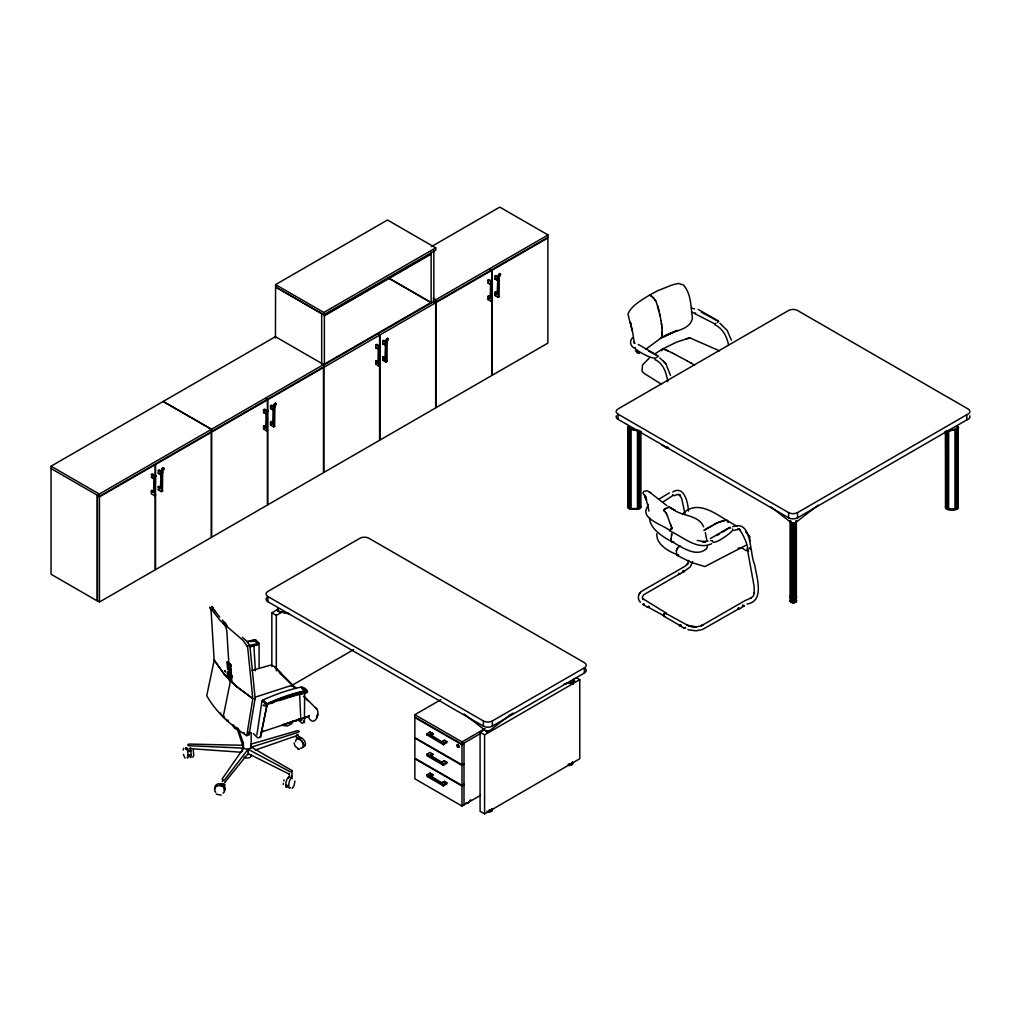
<?xml version="1.0" encoding="UTF-8"?>
<svg xmlns="http://www.w3.org/2000/svg" width="1021" height="1021" viewBox="0 0 1021 1021"><rect width="100%" height="100%" fill="white"/><g stroke="black" fill="none" stroke-linecap="round" stroke-linejoin="round"><path stroke-width="1.5" d="M248.384 752.771L248.384 754.34L248.052 749.159M291.955 776.496L291.955 770.932M656.86 533.626C655.737 544.755 670.516 552.706 678.684 555.028M259.143 667.67L259.053 643.192L255.339 639.58L256.118 641.762M299.23 693.986A171.528 119.329 -44.2 0 1 302.714 693.157L302.714 692.902A171.018 118.972 -44.2 0 0 297.098 694.267M292.555 721.132L296.435 720.596A2.387 1.378 -0.2 0 1 299.689 721.094L302.012 723.225L304.411 722.421L304.641 692.8M488.574 731.164L486.302 731.01L489.059 730.526M489.429 730.908L489.021 731.113M294.903 781.027L294.15 785.443L292.197 788.454M662.221 333.893L662.221 328.915M304.411 722.421L303.314 721.043M671.001 538.731L671.435 541.704M283.353 783.247L283.289 784.422M749.822 541.398L749.746 536.331L745.777 532.069M255.365 670.759L253.884 645.336M152.014 477.292L151.363 474.459L154.707 476.667L154.63 495.67L151.363 493.896L151.414 490.935L152.359 490.565M151.363 491.241L153.597 492.53L153.877 478.772L151.376 477.279M161.216 474.561L158.37 473.336L158.319 470.439L161.663 472.646L161.586 491.65L158.319 489.876L158.37 486.928L159.327 486.634M161.88 470.158C161.484 467.503 165.428 467.771 163.386 470.183C161.088 472.289 161.382 466.916 163.654 468.09M158.319 487.221L160.552 488.51L160.833 474.752L158.37 473.336M163.909 468.422C164.56 468.958 161.152 471.192 162.301 470.719M263.584 426.268L265.805 427.748L266.073 413.99L263.558 412.42L263.558 409.676L264.567 409.102L267.923 411.361L266.928 412.012L266.787 430.9L263.558 429.114L263.609 426.165L264.567 425.872M274.853 407.213L273.692 407.545L274.879 407.29L273.858 407.864L273.781 426.867L270.514 425.093L270.565 422.145L271.522 421.864M275.964 403.384C276.882 405.643 271.599 406.23 275.211 403.129C278.465 405.784 271.241 406.396 275.44 403.257M270.514 422.439L272.76 423.741L273.105 409.97L270.539 408.489L270.514 405.669L271.522 405.082L274.789 407.085M379.901 365.544L380.042 346.323L379.021 346.898L379.021 366.105L375.754 364.331L375.817 361.383L376.762 361.102M375.754 361.676L378 362.978L378.281 349.22M387.048 342.443L385.9 342.762L387.074 342.507L386.066 343.094L385.976 362.098L382.709 360.324L382.773 357.363L383.73 357.082M386.04 340.299L386.768 338.717L388.057 338.525L387.635 340.784L386.04 340.299L386.985 341.154M382.709 357.669C384.943 360.707 386.895 357.005 383.066 356.903M386.257 340.427L387.482 338.525M388.031 338.589L387.418 340.657L386.091 340.644M488.97 296.32L488.012 296.601L487.961 299.561L491.229 301.335L491.19 282.064L492.237 281.541L491.331 282.46M487.987 296.703L490.208 298.196L490.629 284.4L487.987 282.945L487.961 280.124L488.97 279.537L492.237 281.541M495.721 278.771L494.943 278.924L494.917 276.104L495.925 275.53L499.256 277.661L498.261 278.312L498.184 297.315L494.917 295.541L494.968 292.593L495.925 292.3M500.29 273.96C500.367 278.159 496.155 274.662 499.843 273.692M494.917 292.887L497.163 294.176L497.738 293.269M498.669 276.244L499.677 273.743M500.52 274.087C500.469 272.773 500.647 277.418 498.542 276.193M155.447 495.083L155.715 476.08L152.371 473.872L151.363 474.459M162.454 491.088L162.671 472.059L161.675 472.71M274.611 426.293L274.891 407.417M380.131 365.365L378.791 366.08M382.709 360.324L383.73 359.737L387.074 361.396L387.087 342.635M430.556 756.051L430.135 755.144L441.838 762.202M432.802 734.061L429.994 733.027L429.994 731.866L432.802 733.971L430.466 735.643M432.381 754.991L432.534 753.983L429.994 752.464L426.918 754.251L426.969 755.77L443.178 765.125L446.828 763.351L446.828 762.177L444.377 760.785L441.927 762.113M456.77 745.394C457.74 745.228 458.072 749.299 457 745.266M457.344 744.641C461.288 750.524 458.187 743.543 457.574 744.513M499.052 296.754L499.295 277.852M666.317 614.08L666.228 613.43M288.981 613.544L277.763 611.056L277.418 609.307L278.197 608.937L278.018 611.349L289.428 613.915M641.175 431.615L628.413 428.731L627.647 427.327L628.591 426.306M640.639 431.857L640.639 507.271L638.444 509.007L630.621 509.071L629.676 508.905L629.676 428.297L628.285 428.629L628.413 426.676M670.274 530.167L670.44 531.073M574.593 680.254L574.147 679.182L574.159 681.671L564.409 683.866M958.298 426.995C956.498 425.591 960.034 428.029 957.519 429.126L944.948 431.934L958.17 428.412M662.348 331.136L661.799 337.083M662.233 334.505L661.302 338.066M214.576 789.45L214.78 787.804M629.676 508.905L627.941 507.271L628.553 426.51M183.053 750.065L183.806 748.227M492.39 808.619C493.207 811.708 488.957 812.397 486.979 811.21M569.935 764.104C575.921 760.53 571.632 766.975 568.008 765.227M627.941 507.271L628.553 506.186M790.165 597.259L790.777 596.187M796.508 600.922C795.793 603.437 790.892 603.437 790.165 600.922M957.239 506.301C960.787 511.304 943.736 511.712 946.084 506.518M257.062 643.115L257.662 644.506L253.604 645.438A174.706 125.392 -46 0 0 250.643 646.191M246.674 641.686A174.706 123.681 -44.9 0 1 254.357 639.835L257.917 643.472L257.751 644.647A174.706 123.681 -44.9 0 0 250.068 646.484M671.103 538.782L671.767 533.638L671.601 535.425M254.178 640.971L254.357 639.835M256.896 734.878L261.976 701.006L262.984 700.546L266.813 704.248A174.68 123.26 -45.2 0 1 305.241 691.166C295.758 684.364 307.883 687.49 307.385 692.404L290.679 696.73M265.741 703.98L262.984 700.546M305.139 691.842L305.317 690.707L301.45 686.942A174.706 123.286 -45.2 0 0 263.022 700.023L266.877 703.788L266.711 704.924A174.68 123.26 -45.2 0 1 277.036 700.495M262.831 701.159L263.022 700.023M255.02 698.964L249.047 734.89L246.725 735.669A195.049 112.616 0 0 1 206.727 695.748L214.014 661.136A5.947 4.11 -43.1 0 0 214.142 659.86L211.245 613.008A25.793 17.74 -43.6 0 0 210.76 609.92L209.79 607.189L220.345 620.73L243.087 640.448L247.299 646.382A25.793 18.697 -46.6 0 1 247.924 649.624L252.749 698.441A5.947 4.288 -47 0 1 252.672 699.755L246.725 735.669M750.18 548.877L749.912 547.639L750.141 548.711M153.609 492.441L151.708 490.476M160.565 488.421L158.587 486.545M265.805 427.659L263.839 425.783M272.76 423.638L273.105 422.988L270.795 421.762M378.012 362.876L376.034 361M490.208 298.106L490.629 297.379L488.229 296.218M707.349 545.916L706.864 548.417C694.995 559.291 678.774 544.372 667.211 539.203C659.4 534.085 649.956 527.934 649.458 517.634M747.678 549.056L747.398 550.498L748.597 551.136M266.94 705.294L260.419 737.353L257.764 737.928L253.336 733.525M266.979 705.179L260.457 737.136L259.908 736.435M818.166 505.127L795.499 522.663L793.343 523.403L791.569 522.931L771.034 506.978M274.879 426.178L273.539 426.842M387.074 361.396L385.747 362.072M499.269 296.626L497.942 297.29M430.53 735.528L430.135 734.546L441.787 741.757L444.531 740.251L446.828 741.578L446.828 742.752L443.178 744.526L443.127 743.326L426.855 733.895L429.994 731.866M432.304 775.552L432.534 774.582L429.994 773.063L426.918 774.85L426.969 776.368L443.178 785.723L446.828 783.949L446.828 782.775L444.531 781.448L441.838 782.801L430.058 775.692L432.304 774.39M670.389 529.695L670.376 530.818M688.792 560.414L687.184 564.69L687.886 563.566L685.142 566.183L642.898 590.508C638.508 592.512 636.555 598.804 640.409 602.262M264.541 411.948L263.609 412.573M271.497 407.928L270.616 408.604M738.094 548.149L742.484 548.06C754.864 559.304 742.165 530.894 738.732 528.967L739.983 529.644L737.813 529.095L738.757 529.172L734.163 530.422M692.608 561.537L690.311 566.91L683.917 571.466M710.514 540.607L712.186 540.683A1.646 0.944 60 0 1 712.594 541.385C713.309 546.222 736.447 529.657 732.491 529.146M574.21 681.466L563.949 684.236M259.053 643.268L257.764 643.83M283.787 780.95L284.132 779.84M661.442 350.573L662.501 349.118M661.57 337.517L661.161 338.219M672.188 352.87L663.969 349.118M307.461 692.187L298.962 694.357M670.478 529.746L672.341 527.908M661.85 349.616L661.531 350.522M470.668 799.813L468.18 803.029L465.908 803.004M426.88 754.277L443.178 763.963L446.828 762.177M426.88 774.888L443.178 784.562L446.828 782.775M663.65 614.412L665.552 612.804M432.751 775.501L430.53 776.726M747.385 547.69L747.219 549.298M670.606 529.414L671.218 528.521M677.268 548.558L676.336 550.727L676.719 555.016M664.084 613.812L663.739 614.463A2.042 1.174 -60 0 0 663.535 615.433M278.286 609.295L278.299 610.915M287.782 778.244L289.185 776.254M290.423 778.87L291.827 776.866M426.969 734.775L443.127 744.5M488.727 810.419L492.237 809.181L492.237 810.483M677.293 548.341L679.641 545.839M683.253 570.624L684.121 571.722L682.424 571.313M656.005 357.848C652.572 360.056 632.752 348.901 635.241 347.651M639.223 593.967L640.409 592.397M742.765 604.981L744.309 605.874L742.254 605.81M458.991 746.964L458.148 747.346M632.637 337.734C629.153 340.746 630.212 346.374 634.449 348.148M684.427 571.301L678.888 574.427M647.493 506.786C638.967 519.064 665.092 525.215 670.72 531.418C683.138 536.855 697.266 550.625 711.701 543.683M260.725 732.644L262.716 730.385M662.642 337.326L677.14 330.434L662.119 337.543C671.512 330.051 689.188 331.646 692.455 318.348C690.745 307.091 691.408 293.601 683.291 284.846L678.467 283.43L672.52 284.833L657.792 290.679L649.305 295.197L650.568 295.592M744.309 605.874L739.37 608.963L737.775 608.439M386.997 342.303L383.73 340.299L382.709 340.886L382.773 343.771L385.696 344.932M291.98 723.659L287.207 725.982L281.796 725.267M645.629 349.335L659.77 338.985M649.611 357.733L642.541 364.893L642.03 371.185L643.753 373.137L661.493 384.279M264.145 412.573L266.468 413.799M383.296 343.783L385.619 345.009M573.7 682.041L574.593 681.313M958.502 427.939L957.57 428.986L955.975 428.361M957.519 429.126L958.413 428.399M679.731 545.89L677.178 548.507L676.425 550.906M664.275 509.556L665.462 508.624L664.199 509.492L664.122 510.845M489.812 730.653L509.938 714.942M648.935 295.477C644.71 298.209 630.391 305.853 627.979 314.302L632.803 333.101L634.283 343.018M305.381 744.13L303.543 745.394A5.156 3.216 55.5 0 0 299.6 739.268L296.741 737.889A1.429 0.83 0 0 1 296.575 736.677M682.487 514.214C696.182 499.46 713.921 512.465 727.003 520.493M663.548 501.63L673.298 495.223L672.533 494.534M671.384 528.227L672.099 527.946M654.525 354.108L661.774 349.476M192.701 757.263L193.76 755.463L193.237 750.065M668.398 447.504L666.636 447.951L661.85 444.977L663.012 445.45M716.921 535.553L719.499 533.932M681.441 625.401L679.82 625.95L680.573 624.775M710.348 538.578L729.938 527.232M649.445 606.933L647.825 607.469L642.911 604.394L644.085 603.717M659.132 499.078L669.38 492.862M722.013 532.362L729.568 527.717L730.742 528.138M709.442 527.117L703.954 530.384L714.623 524.245M271.828 666.56L271.828 612.817L278.733 608.822M276.334 670.733L276.334 615.408L281.847 612.204M291.508 685.64L353.585 649.662M709.531 527.155L712.326 525.534M576.406 677.74L579.775 679.68L579.775 758.718L484.579 813.877L480.087 811.299L480.087 732.261L484.222 729.862M510.436 714.674L513.193 713.079M484.579 813.877L484.579 734.852L579.775 679.68M275.453 337.989L275.568 284.617L387.482 220L435.725 247.861L435.725 250.196L323.81 314.813L275.568 286.952L321.679 313.702L321.679 364.676M97.276 495.223L97.276 600.935L51.05 574.249L51.05 466.201L275.389 336.675L323.644 364.535L323.644 366.858L99.292 496.385L51.05 468.537M431.411 246.597L499.792 207.123L548.047 234.97L548.047 237.306L435.903 302.05L433.146 300.455M275.568 284.617L323.81 312.477L435.725 247.861M324.142 315.387L430.9 253.757M324.372 315.783L431.13 254.14M51.05 466.201L99.292 494.049L323.644 364.535M324.142 364.242L431.13 302.471L388.146 277.661M433.146 298.132L435.903 299.715L548.047 234.97M323.21 365.365L377.579 333.969L379.595 335.13L379.595 440.268L323.861 472.455L323.861 367.318L379.595 335.13M155.205 494.955L155.205 569.833L99.458 602.007L97.442 600.846L97.442 495.708L99.458 496.87L155.205 464.695L155.205 475.837M267.732 399.721L323.478 367.534L323.478 472.685L267.732 504.859L267.732 399.721L265.715 398.547M379.94 334.939L435.673 302.765L435.673 407.902L379.94 440.077L379.94 334.939L377.923 333.778L433.657 301.591L435.673 302.765M436.069 302.535L491.803 270.361L491.803 375.498L436.069 407.673L436.069 302.535L434.053 301.374M492.135 270.157L547.869 237.982L547.869 343.12L492.135 375.307L492.135 270.157L490.118 268.995M158.319 470.439L159.327 469.864L162.658 471.996M378.74 348.952L375.817 347.791L375.754 344.907L376.762 344.319L380.042 346.323M154.439 476.245L155.396 475.62M161.344 472.187L162.352 471.613M263.558 409.676L266.583 411.425L267.591 410.85M274.56 406.83L273.539 407.417L270.514 405.669M375.754 344.907L378.791 346.655L379.799 346.068M382.709 340.886L385.747 342.635L386.755 342.048M491.994 281.286L490.986 281.873L487.961 280.124M494.917 276.104L497.942 277.852L499.001 277.304M154.49 476.284L155.549 475.76L155.537 464.491L211.27 432.317L211.27 537.454L155.537 569.641L155.537 494.764M161.446 472.276L162.505 471.74M266.634 411.463L267.744 410.978M274.7 406.958L273.692 407.545M378.791 346.655L379.952 346.196M385.798 342.673L386.908 342.188M492.148 281.426L491.139 282M497.942 277.852L499.154 277.457M154.656 476.526L155.664 475.939M161.586 472.442L162.594 471.855M266.928 412.012L267.834 411.093M498.044 277.942L499.231 277.597M154.72 476.73L155.715 476.08M266.902 411.884L267.898 411.233M379.123 347.166L380.093 346.451M491.318 282.396L492.301 281.681M499.256 277.661L498.184 278.108M154.72 476.794L155.728 476.207M161.675 472.774L162.684 472.187M379.123 347.229L380.131 346.655M158.319 489.876L159.327 489.289M263.558 429.114L264.567 428.526M270.514 425.093L271.522 424.519M375.754 364.331L376.762 363.757M487.961 299.561L488.97 298.974M494.917 295.541L495.925 294.954M154.388 495.644L155.728 494.866M161.344 491.624L162.684 490.846M266.634 430.888L267.591 430.275M490.986 301.31L492.045 300.748M695.62 312.937L694.727 313.613L714.674 323.823L715.849 323.376M666.343 447.568L667.351 446.981M481.044 733.218L461.977 744.232L414.858 717.036L414.858 714.7L440.74 699.755M618.024 414.143L788.569 512.606A6.343 3.663 0 0 0 797.541 512.606L966.772 414.73A6.343 3.663 0 0 0 968.087 408.962L797.541 310.499A6.343 3.663 0 0 0 788.569 310.499L618.024 408.962A6.343 3.663 0 0 0 618.024 414.143L618.024 419.325L788.569 517.787A6.343 3.663 0 0 0 797.541 517.787L966.772 419.912A6.343 3.663 0 0 0 969.733 415.789M647.378 606.997L648.833 606.155M430.058 734.482L432.304 733.193M430.288 734.686L432.534 733.384M430.415 734.865L432.662 733.563M432.751 734.303L430.058 735.656M441.799 742.037L444.531 740.251M443.127 743.326L446.828 741.578M430.058 755.093L432.381 753.843M430.288 755.285L432.534 753.983M430.466 755.566L432.662 754.174M430.505 756.191L432.802 754.672M267.949 596.57L483.38 720.954A6.343 3.663 0 0 0 492.352 720.954L584.357 667.836A6.343 3.663 0 0 0 584.357 662.655L368.926 538.271A6.343 3.663 0 0 0 359.954 538.271L267.949 591.389A6.343 3.663 0 0 0 267.949 596.57L267.949 601.752L483.38 726.135A6.343 3.663 0 0 0 492.352 726.135L584.357 673.018A6.343 3.663 0 0 0 585.365 668.589M414.858 714.7L461.977 741.91L485.141 728.535M463.993 763.67L461.977 764.831L414.858 737.634L414.858 717.546L461.977 744.756L463.993 743.594M441.774 762.445L444.531 760.849M679.373 625.465L683.879 628.055L685.053 627.366M430.058 775.692L432.534 774.582M430.556 776.471L432.713 774.862M430.505 776.266L432.751 774.965L430.556 776.56M463.993 784.268L461.977 785.443L414.858 758.233L414.858 738.145L461.977 765.354L463.993 764.193M441.799 782.877L444.531 781.448M480.521 795.333L461.977 806.041L414.858 778.832L414.858 758.743L461.977 785.953L463.993 784.792M679.424 574.044L643.702 594.771L642.247 597.183L643.192 599.569M739.217 608.542L702.499 629.498L695.965 630.838L687.937 629.702M685.908 628.03L683.879 628.055M713.756 524.628L716.921 523.058M665.373 508.573L668.985 507.258M745.994 545.24L704.873 566.566L691.255 562.418L677.165 555.398L678.148 555.296M715.223 523.837L716.41 523.211M662.859 348.85L676.808 342.022L689.864 337.874L719.422 350.803M746.989 604.062C765.023 601.267 756.65 577.261 754.608 564.498C749.542 554.224 752.451 518.936 732.682 526.734M795.117 522.816L794.785 602.556M497.163 294.176L497.738 280.303L494.917 278.759M673.541 541.551L672.328 541.909M716.831 523.007L725.076 520.353M661.251 338.168L660.128 338.436M299.638 694.178L300.812 719.014C303.199 719.92 299.919 721.017 299.702 719.307A2.387 1.378 -0.2 0 0 298.63 718.746M674.039 495.683L677.931 494.368L680.267 495.287L678.901 494.381L681.696 498.529L684.963 513.754M717.98 522.458L722.919 520.748M264.465 704.988C258.351 705.46 275.581 708.229 261.976 701.006M667.517 507.501L668.627 507.246M672.75 491.943C684.478 484.937 688.039 503.315 688.473 511.049M444.237 781.397L444.531 782.622M227.798 668.832L227.275 661.812L228.13 662.131M227.275 661.812L230.899 664.862L230.082 664.071M230.376 680.739L237.076 687.069L223.918 673.937L229.253 679.016M255.646 645.132L253.872 645.425M664.965 612.881L688.46 625.745L696.513 626.856L691.128 626.511L686.776 624.903C691.613 627.532 697.815 627.519 702.69 625.005L745.011 600.629L751.443 597.783L750.843 598.076L753.447 595.856L754.379 592.627L754.315 593.431L754.072 586.028L747.729 551.187M664.824 616.288L647.965 607.061M243.789 748.061L242.424 748.559A2.157 1.276 -2.7 0 0 240.637 747.972L189.127 745.726A1.429 0.817 -2.3 0 1 187.89 744.858A1.429 0.817 -2.3 0 1 189.434 744.079L241.135 745.241A2.157 1.187 -2.2 0 0 243.457 744.488M707.91 541.092L702.359 541.768L705.639 541.806L697.203 540.441M255.416 750.039L298.374 735.082A1.429 0.83 0 0 1 296.549 734.916M279.588 700.559L293.563 695.824M255.518 697.062L289.76 685.959L293.321 686.406M261.67 731.942L309.197 716.257L283.391 724.616L301.348 718.605M226.713 625.184A25.64 18.123 -45 0 0 225.143 622.95L223.216 623.601L223.905 624.022M224.301 716.525L223.14 716.908L230.414 681.301A5.973 4.224 -45 0 0 230.491 680.509M251.804 670.516L270.705 665.079M308.929 716.155L304.769 717.495L309.069 716.219M304.475 717.546L309.337 716.193M249.596 647.046L254.025 645.706M497.508 280.418L494.943 278.924M384.955 358.958L385.466 345.124L382.709 343.541M662.284 349.208L663.356 348.952M250.796 641.635L255.441 640.741M443.612 743.403L443.535 744.577M443.612 744.564L443.803 743.326M685.742 338.844L689.864 337.874M722.919 520.748L725.625 520.276M668.053 350.803L664.748 349.386M221.174 795.129L216.222 794.134M307.219 692.429L305.866 691.766M385.236 345.2L382.773 343.771M672.418 541.96L671.346 541.653M791.569 522.816L794.261 523.173L794.325 602.671M725.535 520.225L726.722 520.365A4.518 2.616 -60 0 1 727.501 520.94L727.922 521.693M644.06 604.879L642.911 604.394M717.316 322.355L718.733 321.538L701.363 312.235M656.95 357.21L658.405 356.316L648.654 351.084M694.51 365.033L691.128 363.144M219.923 783.809L223.637 783.949M219.719 785.443L223.433 785.596M668.883 507.207L669.521 507.297M251.179 747.155L252.749 747.295A2.157 1.238 2.4 0 1 253.948 746.351L298.374 732.274A1.429 0.804 2 0 0 298.872 731.189A1.429 0.804 2 0 0 296.945 730.845L251.549 743.964A2.157 1.174 1.2 0 1 250.745 744.118M499.767 273.551L500.456 273.947M275.364 403.104L276.117 403.64M663.267 349.003L664.058 349.067M443.318 744.564L443.242 743.377M639.325 430.939L627.813 428.246M285.842 785.213L288.484 785.838M691.357 307.997L694.548 308.878M635.33 350.765L638.942 353.304M637.091 352.781L639.414 353.445M698.287 309.478L718.21 320.888M691.421 312.094L694.203 313.077M294.52 687.171L295.809 688.384L274.84 667.096L281.566 674.102L275.887 668.155M298.745 749.057L295.107 746.211L294.035 742.841M487.272 731.291L486.251 730.526M664.109 616.39L679.871 625.477M666.917 505.663L649.037 491.714L647.008 490.744L643.881 491.343L642.873 492.99L646.319 497.789L644.8 495.836L646.612 499.92L644.506 495.159L647.837 504.936L647.697 504.183L648.909 511.1M669.431 507.246L670.184 507.616M301.437 738.004L298.579 736.626A1.429 0.83 0 0 1 298.706 737.787A1.429 0.83 0 0 1 296.69 737.838M663.829 510.194L664.607 511.33M672.099 352.921L674.6 354.121M674.511 354.172L677.012 355.385M272.505 665.488L274.228 666.496M676.923 355.448L687.095 360.821M687.005 360.872L691.217 363.08M670.095 507.565L671.078 508.113M670.299 523.709L671.129 525.458M480.087 732.261L484.579 734.852M271.828 612.817L276.334 615.408M638.253 344.434L657.575 355.576M498.286 275.861L499.192 276.385M495.581 278.937L497.814 280.226M487.961 282.868L490.705 284.361M495.581 291.955L498.146 293.435M495.415 292.006L498.171 293.601M495.185 292.21L497.508 293.423M495.057 292.389L497.304 293.678M494.968 292.593L497.214 293.882M494.943 292.695L497.189 293.984M488.625 295.962L491.063 297.29M488.459 296.026L490.705 297.328M488.102 296.409L490.348 297.698M488.012 296.601L490.259 297.902M388.427 278.082L430.9 302.599M790.509 521.157L792.845 523.518L795.589 522.28L795.589 602.224M388.248 338.73L387.572 338.334L388.312 338.87M375.754 347.561L378.663 349.029M375.779 347.727L378.357 349.208M383.373 356.725L385.912 358.141M382.99 356.98L385.236 358.282M382.862 357.171L385.108 358.46M382.773 357.363L384.981 358.767M376.494 360.732L378.74 362.034L376.264 360.809M376.111 360.924L378.357 362.225M375.907 361.179L378.153 362.481M375.817 361.383L378.025 362.787M678.761 573.215L679.948 573.891M738.502 607.699L739.829 608.465M274.56 405.809L273.947 405.554M271.382 408.234L273.615 409.536M271.178 408.489L273.488 409.715M270.514 408.323L273.258 409.906M263.558 412.42L266.302 413.926M271.178 421.507L273.615 422.822M271.024 421.571L273.258 422.86M270.667 421.941L272.901 423.243M270.565 422.145L272.811 423.447M270.539 422.247L272.786 423.549M264.222 425.527L266.468 426.816M264.069 425.578L266.302 426.88M263.712 425.961L265.945 427.25M263.609 426.165L265.856 427.454M211.436 429.305L163.194 401.457L211.5 429.279L211.436 431.641M163.169 467.886L163.437 467.95M159.046 473.195L161.292 474.484M158.319 473.093L161.063 474.688M151.363 477.113L154.107 478.696M158.817 486.341L161.292 487.579M158.663 486.468L160.91 487.757M158.459 486.723L160.705 488.012M158.37 486.928L160.578 488.319M151.861 490.361L154.107 491.663M151.631 490.552L153.877 491.854M151.504 490.744L153.75 492.033M151.414 490.935L153.622 492.339M726.914 520.442L737.226 526.44M650.479 295.643L651.717 296.281M654.806 359.545C662.986 363.055 666.547 372.448 667.67 381.675M714.662 324.614C722.689 328.392 727.029 336.688 728.547 345.098M184.992 758.131L183.397 754.404M295.707 688.307L279.448 672.29L294.661 687.248M651.628 296.332L654.091 298.285M293.295 686.38L294.546 687.197M485.894 730.908L464.083 714.011M639.708 505.969L640.639 507.271M649.037 491.714L651.27 493.271M719.907 323.236L727.207 330.472L731.368 340.172M242.334 637.232L247.184 641.596L249.583 645.617M659.821 357.95L665.781 363.68L670.516 375.345M652.202 296.703L656.184 301.552L660.153 316.025M627.711 428.08L628.591 428.794M277.316 610.698L278.21 611.426M664.518 511.266L666.139 512.989M666.113 613.034L642.451 598.459M301.463 719.856L300.825 719.078M795.908 596.187L796.508 597.259M308.316 716.882C314.289 729.045 321.857 712.007 315.476 707.668M304.258 696.641L316.65 708.855M230.682 680.458L231.333 681.096L229.585 679.373M229.84 680.19L228.525 678.85M255.671 641.711L254.28 640.295A174.68 123.669 -44.9 0 0 247.937 641.788M303.543 696.258L307.997 700.789M301.91 692.34L302.714 693.157M222.348 620.066L225.143 622.95M663.663 361.217L665.781 363.68M219.719 617.118L214.691 610.647L215.086 611.183M573.24 679.437L574.044 680.624M671.652 508.854L670.988 508.062L675.111 510.385L672.928 509.288C682.105 516.549 698.836 514.724 703.52 526.81M665.59 512.351L666.624 513.997M230.248 664.199L231.001 666.126M215.469 611.732L212.049 606.436L212.432 607.367M572.27 762.764L572.615 763.593M492.045 809.079L492.39 809.908M670.184 523.607L667.326 515.707M307.104 691.153L307.436 691.842M212.1 606.512L212.674 607.865M655.201 300.085L656.095 301.616M957.826 427.289L957.239 426.357L957.239 508.892M229.215 678.876L228.717 677.523M727.628 521.221L728.139 522.254M227.734 671.716C226.062 671.205 229.112 684.325 231.486 680.867L230.389 665.909L227.377 662.31L227.53 668.819M666.534 513.946L667.428 515.758M246.942 645.4L247.299 646.395M243.572 743.684L238.123 728.267M236.642 727.309L243.075 746.428M657.703 305.802L659.209 311.214M671.193 526.019L671.563 527.053M212.917 608.682L213.044 609.154A25.793 17.74 -43.6 0 1 213.198 609.754M671.039 525.407L671.282 526.07M630.991 324.92L630.314 322.164L632.433 330.804M659.77 313.804L660.995 320.683M705.307 532.464L706.813 540.262M661.085 320.62L661.889 326.975M661.378 323.274L661.685 325.227M671.473 527.002L671.844 529.031M661.991 326.924L662.131 328.966M486.558 730.87L486.762 733.027M230.491 665.028L231.729 681.862M229.585 667.53L230.108 674.626M228.857 663.433L226.828 631.272A25.665 18.136 -45 0 0 224.314 624.546M228.002 671.639L228.513 678.659M229.776 667.504L230.197 673.439M229.291 667.032L229.827 674.447M966.772 414.73L966.772 419.912M958.017 427.71L958.017 508.152M957.826 428.884L957.826 508.42M956.435 428.629L956.435 509.224M955.975 429.943L955.975 509.339M954.992 429.216L954.992 509.428M948.649 430.377L948.649 509.428M947.667 430.977L947.667 509.339M947.207 430.53L947.207 509.224M946.403 431.194L946.403 508.892M945.637 431.283L945.829 508.42M945.472 432.177L945.472 507.59M797.541 512.606L797.541 517.787M796.354 520.519L796.354 601.484M796.163 520.889L796.163 601.752M793.343 523.301L793.343 602.76M792.424 523.173L792.36 602.671M791.977 523.02L791.9 602.556M791.096 522.28L791.096 602.224M790.509 520.889L790.509 601.752M790.318 520.519L790.318 601.484M788.569 512.606L788.569 517.787M640.486 432.534L640.486 507.833M640.295 431.589L640.295 508.101M639.708 430.875L639.708 508.56M638.904 430.211L638.904 508.905M638.444 430.658L638.444 509.007M637.461 430.045L637.461 509.096M631.118 428.897L631.118 509.096M630.136 428.041L630.136 509.007M628.872 428.616L628.872 508.56M628.285 426.969L628.285 508.101M628.106 427.391L628.106 507.833M584.357 667.836L584.357 673.018M573.113 681.326L573.113 684.019M572.819 681.16L572.819 684.096M572.462 761.73L572.462 764.155M572.27 763.134L572.27 764.423M571.683 763.593L571.683 764.895M571.594 681.479L571.594 684.096M571.313 681.249L571.313 684.032M570.879 763.925L570.879 765.227M570.42 764.04L570.42 765.342M569.45 764.129L569.45 765.431M568.467 764.04L568.467 765.342M492.352 720.954L492.352 726.135M492.045 809.449L492.045 810.738M491.458 809.908L491.458 811.21M490.667 810.253L490.667 811.542M490.195 810.355L490.195 811.657M489.225 810.444L489.225 811.746M483.38 720.954L483.38 726.135M463.993 743.071L463.993 804.867M461.977 741.91L461.977 744.232M461.977 744.756L461.977 764.831M461.977 765.354L461.977 785.443M461.977 785.953L461.977 806.041M443.803 763.925L443.676 765.15M443.803 784.524L443.676 785.749M443.612 764.002L443.459 765.176M443.612 784.6L443.459 785.774M443.318 765.163L443.242 763.976L443.127 765.099M443.318 785.762L443.242 784.575L443.127 785.698M435.903 299.715L435.903 302.05M433.823 250.553L433.823 303.109M431.13 252.11L431.13 303.071M429.994 773.063L429.994 774.224M426.969 733.614L426.969 735.171M324.372 313.358L324.372 364.714M323.81 312.477L323.81 314.813M251.192 733.04L251.192 748.176M242.424 751.405L242.424 748.559A2.157 1.289 -1.9 0 1 242.475 749.797L222.259 778.806A1.429 0.855 -0.9 0 0 222.999 779.916A1.429 0.855 -0.9 0 0 224.875 779.47L246.814 750.92A2.157 1.315 0.6 0 1 248.384 750.09A2.157 1.302 0.9 0 1 250.362 750.473L289.594 771.493A1.429 0.855 1.8 0 0 291.598 771.468A1.429 0.855 1.8 0 0 291.508 770.268L253.553 748.431A2.157 1.251 3 0 1 252.749 747.295M227.874 720.086L227.874 721.388L220.727 714.241L220.727 712.952M99.292 494.049L99.292 496.385M99.458 496.87L99.458 602.007M726.62 520.314A4.518 2.616 -60 0 1 727.411 520.889M227.147 626.013A25.64 18.123 -45 0 1 227.338 626.447M190.506 749.963A5.156 1.008 81.8 0 1 191.067 756.906A5.156 1.008 81.8 0 1 189.396 754.94M250.668 745.764A3.969 2.284 0 0 1 247.439 749.197A3.969 2.284 0 0 1 243.598 745.981M190.417 750.052A1.429 0.83 0 0 1 190.212 751.214A1.429 0.83 0 0 1 188.196 751.099A1.429 0.83 0 0 1 188.413 749.937M190.71 747.87A1.429 0.83 0 0 1 189.127 748.546L240.637 752.196A2.157 1.251 0 0 1 241.479 752.324M185.669 749.069A5.156 1.008 81.8 0 1 187.047 749.12A5.156 1.008 81.8 0 1 188.119 755.923A5.156 1.008 81.8 0 1 186.958 757.288M190.736 754.685A1.429 0.83 0 0 1 189.549 755.566A1.429 0.83 0 0 1 187.928 754.953M185.848 748.814A5.156 1.008 81.8 0 1 187.022 748.661L187.928 750.741A1.429 0.83 0 0 0 189.651 751.341A1.429 0.83 0 0 0 190.697 750.346M234.383 726.097A1.429 0.83 0 0 1 233.694 725.459M236.451 727.922A5.156 3.574 -47.2 0 1 233.082 724.744M237.089 729.492A5.156 3.574 -47.2 0 1 234.753 726.556M278.21 700.036A174.68 123.26 -45.2 0 1 284.821 697.611M289.926 695.914A174.68 123.26 -45.2 0 1 292.478 695.135M293.627 694.791A174.68 123.26 -45.2 0 1 295.554 694.242M297.481 693.718A174.68 123.26 -45.2 0 1 300.085 693.042M301.323 692.736A174.68 123.26 -45.2 0 1 303.875 692.123M271.037 703.52A171.528 119.329 -44.2 0 1 274.585 702.04M278.146 700.648A171.528 119.329 -44.2 0 1 280.52 699.755M281.707 699.321A171.528 119.329 -44.2 0 1 288.764 696.947M289.926 696.577A171.528 119.329 -44.2 0 1 292.261 695.875M293.423 695.543A171.528 119.329 -44.2 0 1 295.745 694.893M275.938 701.223A171.018 118.972 -44.2 0 1 280.175 699.615M281.579 699.091A171.018 118.972 -44.2 0 1 285.178 697.841M290.053 696.271A171.018 118.972 -44.2 0 1 295.694 694.65M266.877 703.788A174.706 123.286 -45.2 0 1 305.317 690.707M224.071 788.225A1.429 0.83 0 0 1 224.097 789.744M214.933 791.135A5.156 4.199 7 0 1 220.153 785.57A5.156 4.199 7 0 1 224.071 792.156M223.586 792.666A5.156 4.199 7 0 1 223.012 793.113M215.776 792.296A5.156 4.199 7 0 1 215.303 791.747M224.058 785.583A5.156 4.199 7 0 1 224.122 790.535M214.857 788.416A5.156 4.199 7 0 1 217.192 784.243A5.156 4.199 7 0 1 222.91 784.613M224.071 784.013A1.429 0.83 0 0 1 224.671 785.277A1.429 0.83 0 0 1 222.387 785.264A1.429 0.83 0 0 1 223.025 784.013M288.535 784.868A5.156 1.583 -76.8 0 1 286.02 787.051A5.156 1.583 -76.8 0 1 286.391 780.937A5.156 1.583 -76.8 0 1 288.981 777.479M290.411 787.548A5.156 1.583 -76.8 0 1 288.93 783.222A5.156 1.583 -76.8 0 1 292.236 778.576M291.419 775.934A1.429 0.83 0 0 1 291.585 777.096A1.429 0.83 0 0 1 289.556 777.185A1.429 0.83 0 0 1 289.441 776.011M289.16 773.446A1.429 0.83 0 0 0 289.594 774.314L250.375 754.698A2.157 1.251 0 0 0 246.814 755.132L224.875 782.29A1.429 0.83 0 0 0 224.862 781.576M222.259 781.614A1.429 0.83 0 0 1 223.025 781.18M255.008 698.977A5.947 4.288 -47 0 0 255.059 697.662L250.209 648.858A25.793 18.71 -46.6 0 0 249.596 645.629M250.758 732.555A3.969 2.284 0 0 1 248.46 733.703M244.427 733.142A3.969 2.284 0 0 1 243.623 732.478M251 755.042A3.969 2.284 0 0 1 249.035 757.786A3.969 2.284 0 0 1 244.019 757.097M298.949 737.711A5.156 3.216 55.5 0 1 305.037 741.91A5.156 3.216 55.5 0 1 302.484 746.696M295.554 741.591A5.156 3.216 55.5 0 1 299.127 739.178A5.156 3.216 55.5 0 1 303.365 744.603A5.156 3.216 55.5 0 1 300.672 748.138M249.456 731.521A2.221 1.276 0 0 1 248.537 732.555M248.307 645.846A174.706 123.681 -44.9 0 1 257.917 643.472M796.508 600.412A3.178 1.838 0 0 1 793.343 602.237A3.178 1.838 0 0 1 790.165 600.412M790.165 596.736A3.178 1.838 0 0 1 790.816 595.626M795.857 595.626A3.178 1.838 0 0 1 796.508 596.736M957.239 505.778A3.178 1.838 0 0 1 957.928 507.769A3.178 1.838 0 0 1 954.992 508.905L948.649 508.905A3.178 1.838 0 0 1 945.905 506.161M628.374 505.829A3.178 1.838 0 0 0 631.118 508.586L637.461 508.586A3.178 1.838 0 0 0 640.397 507.45A3.178 1.838 0 0 0 639.708 505.459M618.024 419.325A6.343 3.663 0 0 1 616.378 415.789M267.949 601.752A6.343 3.663 0 0 1 266.94 597.336M228.64 665.654L229.891 678.314L228.64 665.654M228.245 669.457L228.87 670.618L228.27 669.393M317.761 714.381L316.829 717.036L317.761 714.381M267.4 399.913L211.666 432.087L211.666 537.225L267.4 505.05L267.4 399.913M432.751 733.767L430.53 735.171L432.776 733.869M432.751 754.366L430.53 755.77L432.776 754.468M702.869 624.903L701.389 625.682L702.869 624.903M298.872 749.095L297.762 748.712L298.872 749.095M252.761 698.619L237.063 686.891L252.761 698.619M223.905 673.758L214.129 660.051L223.905 673.758M225.424 671.741L224.939 670.899L225.424 671.741M634.768 343.298L633.901 341.895L634.768 343.298M231.844 677.638L231.627 674.792L231.831 677.74"/></g></svg>
